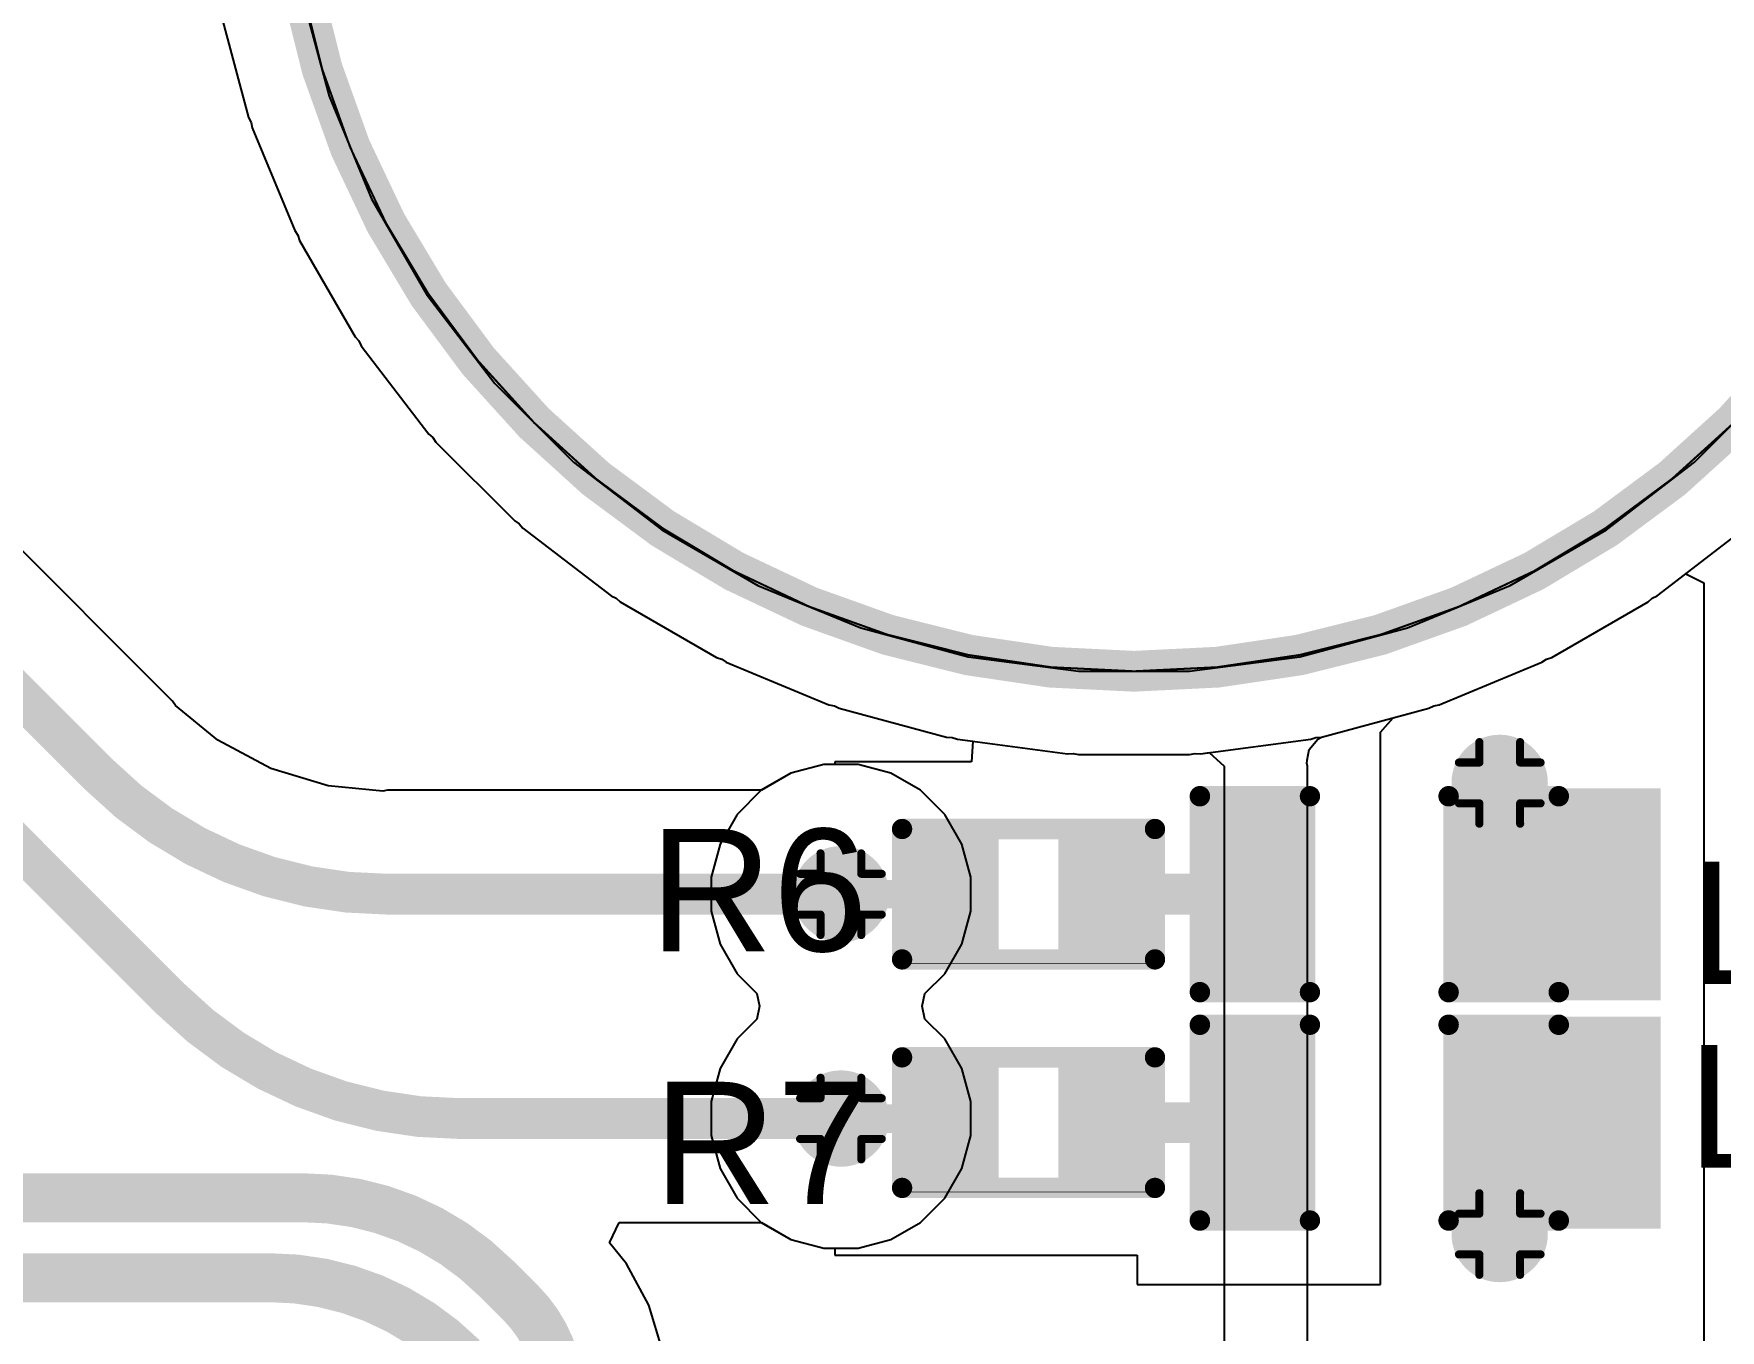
# Model space of a CAD drawing. Header units: inches. Extents: x -5 to 501, y -9 to 81.
# Drawn here: x 85.63 to 96.13, y 10.11 to 18.18 of the extents above; entities that cross this region are included whole.
import ezdxf

# ---------------------------------------------------------------- set-up
doc = ezdxf.new("R2010")
doc.units = ezdxf.units.IN
for name, color, linetype in [('Board Outline', 216, 'Continuous'), ('Bottom Layer', 5, 'Continuous'), ('Drill Drawing', 1, 'Continuous'), ('Ground', 16, 'Continuous'), ('Mechanical 4', 56, 'Continuous'), ('Multi-Layer', 9, 'Continuous'), ('Power', 76, 'Continuous'), ('Top Layer', 1, 'Continuous'), ('Top Overlay', 2, 'Continuous'), ('Top Paste', 8, 'Continuous'), ('Top Solder', 216, 'Continuous'), ('Via Holes', 16, 'Continuous')]:
    doc.layers.add(name, color=color, linetype=linetype)
doc.styles.add('Arial', font='', dxfattribs={"height": 0.2})
doc.styles.get('Arial').set_extended_font_data('Arial')

msp = doc.modelspace()

# ---------------------------------------------------------------- hatches: boundary and pattern name
at = {"layer": 'Bottom Layer'}
h = msp.add_hatch(color=5, dxfattribs=at)
edge = h.paths.add_edge_path()
edge.add_arc((94.755, 13.52), 0.3, 0, 360)
h = msp.add_hatch(color=5, dxfattribs=at)
edge = h.paths.add_edge_path()
edge.add_arc((90.653, 12.827), 0.3, 0, 360)
h = msp.add_hatch(color=5, dxfattribs=at)
edge = h.paths.add_edge_path()
edge.add_arc((90.653, 11.43), 0.3, 0, 360)
h = msp.add_hatch(color=5, dxfattribs=at)
edge = h.paths.add_edge_path()
edge.add_arc((94.755, 10.711), 0.3, 0, 360)
at = {"layer": 'Ground'}
h = msp.add_hatch(color=16, dxfattribs=at)
edge = h.paths.add_edge_path()
edge.add_arc((94.755, 13.52), 0.3, 0, 360)
h = msp.add_hatch(color=16, dxfattribs=at)
edge = h.paths.add_edge_path()
edge.add_arc((90.653, 12.827), 0.3, 0, 360)
h = msp.add_hatch(color=16, dxfattribs=at)
edge = h.paths.add_edge_path()
edge.add_arc((90.653, 11.43), 0.3, 0, 360)
h = msp.add_hatch(color=16, dxfattribs=at)
edge = h.paths.add_edge_path()
edge.add_arc((94.755, 10.711), 0.3, 0, 360)
at = {"layer": 'Power'}
h = msp.add_hatch(color=76, dxfattribs=at)
edge = h.paths.add_edge_path()
edge.add_arc((94.755, 13.52), 0.3, 0, 360)
h = msp.add_hatch(color=76, dxfattribs=at)
edge = h.paths.add_edge_path()
edge.add_arc((90.653, 12.827), 0.3, 0, 360)
h = msp.add_hatch(color=76, dxfattribs=at)
edge = h.paths.add_edge_path()
edge.add_arc((90.653, 11.43), 0.3, 0, 360)
h = msp.add_hatch(color=76, dxfattribs=at)
edge = h.paths.add_edge_path()
edge.add_arc((94.755, 10.711), 0.3, 0, 360)
at = {"layer": 'Top Layer'}
h = msp.add_hatch(color=1, dxfattribs=at)
edge = h.paths.add_edge_path()
edge.add_arc((94.755, 13.52), 0.3, 0, 360)
for points in [[(93.005, 13.327), (93.505, 13.327), (93.505, 12.327), (93.005, 12.327)], [(94.505, 13.327), (95.005, 13.327), (95.005, 12.327), (94.505, 12.327)], [(91.122, 12.509), (91.122, 13.145), (91.58, 13.145), (91.58, 12.509)], [(92.062, 12.509), (92.062, 13.145), (92.519, 13.145), (92.519, 12.509)], [(93.005, 11.905), (93.505, 11.905), (93.505, 10.905), (93.005, 10.905)], [(94.505, 11.905), (95.005, 11.905), (95.005, 10.905), (94.505, 10.905)], [(91.122, 11.087), (91.122, 11.722), (91.58, 11.722), (91.58, 11.087)], [(92.062, 11.087), (92.062, 11.722), (92.519, 11.722), (92.519, 11.087)]]:
    msp.add_hatch(color=1, dxfattribs=at).paths.add_polyline_path(points)
h = msp.add_hatch(color=1, dxfattribs=at)
edge = h.paths.add_edge_path()
edge.add_arc((90.653, 12.827), 0.3, 0, 360)
h = msp.add_hatch(color=1, dxfattribs=at)
edge = h.paths.add_edge_path()
edge.add_arc((90.653, 11.43), 0.3, 0, 360)
h = msp.add_hatch(color=1, dxfattribs=at)
edge = h.paths.add_edge_path()
edge.add_arc((94.755, 10.711), 0.3, 0, 360)
at = {"layer": 'Top Overlay'}
for points in [[(95.123, 12.167), (95.758, 12.167), (95.758, 13.487), (95.123, 13.487)], [(95.123, 10.744), (95.758, 10.744), (95.758, 12.065), (95.123, 12.065)]]:
    msp.add_hatch(color=2, dxfattribs=at).paths.add_polyline_path(points)
at = {"layer": 'Top Paste'}
for points in [[(93.005, 13.327), (93.505, 13.327), (93.505, 12.327), (93.005, 12.327)], [(94.505, 13.327), (95.005, 13.327), (95.005, 12.327), (94.505, 12.327)], [(91.122, 12.509), (91.122, 13.145), (91.58, 13.145), (91.58, 12.509)], [(92.062, 12.509), (92.062, 13.145), (92.519, 13.145), (92.519, 12.509)], [(93.005, 11.905), (93.505, 11.905), (93.505, 10.905), (93.005, 10.905)], [(94.505, 11.905), (95.005, 11.905), (95.005, 10.905), (94.505, 10.905)], [(91.122, 11.087), (91.122, 11.722), (91.58, 11.722), (91.58, 11.087)], [(92.062, 11.087), (92.062, 11.722), (92.519, 11.722), (92.519, 11.087)]]:
    msp.add_hatch(color=8, dxfattribs=at).paths.add_polyline_path(points)
at = {"layer": 'Top Solder'}
for points in [[(92.904, 13.429), (93.607, 13.429), (93.607, 12.225), (92.904, 12.225)], [(94.404, 13.429), (95.107, 13.429), (95.107, 12.225), (94.404, 12.225)], [(91.067, 12.454), (91.067, 13.2), (91.635, 13.2), (91.635, 12.454)], [(92.007, 12.454), (92.007, 13.2), (92.575, 13.2), (92.575, 12.454)], [(92.904, 12.006), (93.607, 12.006), (93.607, 10.803), (92.904, 10.803)], [(94.404, 12.006), (95.107, 12.006), (95.107, 10.803), (94.404, 10.803)], [(91.067, 11.032), (91.067, 11.777), (91.635, 11.777), (91.635, 11.032)], [(92.007, 11.032), (92.007, 11.777), (92.575, 11.777), (92.575, 11.032)]]:
    msp.add_hatch(color=216, dxfattribs=at).paths.add_polyline_path(points)
at = {"layer": 'Via Holes'}
h = msp.add_hatch(color=7, dxfattribs=at)
edge = h.paths.add_edge_path()
edge.add_arc((94.755, 13.52), 0.15, 0, 360)
h = msp.add_hatch(color=7, dxfattribs=at)
edge = h.paths.add_edge_path()
edge.add_arc((90.653, 12.827), 0.15, 0, 360)
h = msp.add_hatch(color=7, dxfattribs=at)
edge = h.paths.add_edge_path()
edge.add_arc((90.653, 11.43), 0.15, 0, 360)
h = msp.add_hatch(color=7, dxfattribs=at)
edge = h.paths.add_edge_path()
edge.add_arc((94.755, 10.711), 0.15, 0, 360)

# ---------------------------------------------------------------- linework, layer by layer
at = {"layer": 'Board Outline'}
msp.add_lwpolyline([(97.761, 19.498, 0.254, 0.254, 1), (87.195, 19.498, 0.254, 0.254, 1)], format="xyseb", close=True, dxfattribs=at)
at = {"layer": 'Bottom Layer'}
for p, q in [((86.785, 18.331), (86.964, 17.663)), ((86.491, 14.029), (82.482, 18.038)), ((86.964, 17.663), (86.979, 17.632)), ((86.979, 17.632), (86.986, 17.598)), ((86.986, 17.598), (87.251, 16.959)), ((87.251, 16.959), (87.27, 16.93)), ((87.27, 16.93), (87.281, 16.898)), ((87.281, 16.898), (87.627, 16.298)), ((87.627, 16.298), (87.65, 16.272)), ((87.65, 16.272), (87.665, 16.242)), ((87.665, 16.242), (88.087, 15.692)), ((88.087, 15.692), (88.112, 15.67)), ((88.112, 15.67), (88.131, 15.641)), ((88.131, 15.641), (88.621, 15.152)), ((88.621, 15.152), (88.649, 15.133)), ((88.649, 15.133), (88.672, 15.107)), ((88.672, 15.107), (89.221, 14.685)), ((95.735, 14.685), (95.914, 14.822)), ((95.914, 14.822), (96.027, 14.766)), ((96.027, 14.766), (96.027, 0.518)), ((89.221, 14.685), (89.252, 14.67)), ((89.252, 14.67), (89.278, 14.648)), ((89.278, 14.648), (89.878, 14.301)), ((95.079, 14.301), (95.679, 14.648)), ((95.679, 14.648), (95.704, 14.67)), ((95.704, 14.67), (95.735, 14.685)), ((89.878, 14.301), (89.91, 14.29)), ((89.91, 14.29), (89.938, 14.271)), ((95.018, 14.271), (95.047, 14.29)), ((95.047, 14.29), (95.079, 14.301)), ((89.938, 14.271), (90.578, 14.006)), ((94.378, 14.006), (95.018, 14.271)), ((86.508, 14.003), (86.491, 14.029)), ((86.773, 13.786), (86.508, 14.003)), ((90.578, 14.006), (90.612, 14)), ((90.612, 14), (90.642, 13.985)), ((90.642, 13.985), (91.311, 13.805)), ((93.645, 13.805), (94.314, 13.985)), ((94.314, 13.985), (94.345, 14)), ((94.345, 14), (94.378, 14.006)), ((87.102, 13.61), (86.773, 13.786)), ((91.311, 13.805), (91.345, 13.803)), ((91.345, 13.803), (91.378, 13.792)), ((91.378, 13.792), (92.064, 13.702)), ((92.892, 13.702), (93.579, 13.792)), ((93.579, 13.792), (93.611, 13.803)), ((93.611, 13.803), (93.645, 13.805)), ((92.064, 13.702), (92.098, 13.704)), ((92.098, 13.704), (92.132, 13.697)), ((92.132, 13.697), (92.824, 13.697)), ((92.824, 13.697), (92.858, 13.704)), ((92.858, 13.704), (92.892, 13.702)), ((87.459, 13.502), (87.102, 13.61)), ((90.341, 13.58), (90.158, 13.474)), ((90.546, 13.635), (90.341, 13.58)), ((90.759, 13.635), (90.546, 13.635)), ((90.964, 13.58), (90.759, 13.635)), ((91.149, 13.474), (90.964, 13.58)), ((87.8, 13.468), (87.459, 13.502)), ((87.83, 13.474), (87.8, 13.468)), ((90.158, 13.474), (87.83, 13.474)), ((91.299, 13.323), (91.149, 13.474)), ((91.406, 13.139), (91.299, 13.323)), ((91.461, 12.933), (91.406, 13.139)), ((91.461, 12.721), (91.461, 12.933)), ((91.406, 12.515), (91.461, 12.721)), ((91.299, 12.331), (91.406, 12.515)), ((91.176, 12.208), (91.299, 12.331)), ((91.159, 12.129), (91.176, 12.208)), ((91.176, 12.049), (91.159, 12.129)), ((91.299, 11.926), (91.176, 12.049)), ((91.406, 11.742), (91.299, 11.926)), ((91.461, 11.536), (91.406, 11.742)), ((91.461, 11.324), (91.461, 11.536)), ((91.406, 11.118), (91.461, 11.324)), ((91.299, 10.934), (91.406, 11.118)), ((91.149, 10.783), (91.299, 10.934)), ((89.212, 10.656), (89.272, 10.783)), ((89.272, 10.783), (90.158, 10.783)), ((90.158, 10.783), (90.341, 10.677)), ((90.964, 10.677), (91.149, 10.783)), ((89.318, 10.526), (89.212, 10.656)), ((90.341, 10.677), (90.546, 10.622)), ((90.546, 10.622), (90.759, 10.622)), ((90.759, 10.622), (90.964, 10.677)), ((89.456, 10.267), (89.318, 10.526)), ((89.542, 9.985), (89.456, 10.267))]:
    msp.add_line(p, q, dxfattribs=at)
for points in [[(82.024, 17.58, 0.254, 0.254, 0), (86.033, 13.571, 0.254, 0.254, 0)], [(81.168, 17.486, 0.254, 0.254, 0), (86.48, 12.174, 0.254, 0.254, 0)], [(87.83, 12.827, 0.254, 0.254, -0.198912), (86.033, 13.571, 0.254, 0.254, 0)], [(87.83, 12.827, 0.254, 0.254, 0), (90.653, 12.827, 0.254, 0.254, 0)], [(88.276, 11.43, 0.254, 0.254, -0.198912), (86.48, 12.174, 0.254, 0.254, 0)], [(88.276, 11.43, 0.254, 0.254, 0), (90.653, 11.43, 0.254, 0.254, 0)], [(73.692, 10.937, 0.305, 0.305, 0), (87.299, 10.937, 0.305, 0.305, 0)], [(87.299, 10.937, 0.305, 0.305, -0.198912), (88.501, 10.439, 0.305, 0.305, 0)], [(73.691, 10.439, 0.305, 0.305, 0), (87.093, 10.439, 0.305, 0.305, 0)], [(87.093, 10.439, 0.305, 0.305, -0.198912), (88.295, 9.942, 0.305, 0.305, 0)], [(88.501, 10.439, 0.305, 0.305, 0), (88.659, 10.282, 0.305, 0.305, 0)], [(88.659, 10.282, 0.305, 0.305, -0.198911), (88.903, 9.692, 0.305, 0.305, 0)]]:
    msp.add_lwpolyline(points, format="xyseb", dxfattribs=at)
for points in [[(85.97, 13.571, 0.127, 0.127, 1), (86.097, 13.571, 0.127, 0.127, 1)], [(85.97, 13.571, 0.127, 0.127, 1), (86.097, 13.571, 0.127, 0.127, 1)], [(87.766, 12.827, 0.127, 0.127, 1), (87.893, 12.827, 0.127, 0.127, 1)], [(87.766, 12.827, 0.127, 0.127, 1), (87.893, 12.827, 0.127, 0.127, 1)], [(90.589, 12.827, 0.127, 0.127, 1), (90.716, 12.827, 0.127, 0.127, 1)], [(86.416, 12.174, 0.127, 0.127, 1), (86.543, 12.174, 0.127, 0.127, 1)], [(86.416, 12.174, 0.127, 0.127, 1), (86.543, 12.174, 0.127, 0.127, 1)], [(88.212, 11.43, 0.127, 0.127, 1), (88.339, 11.43, 0.127, 0.127, 1)], [(88.212, 11.43, 0.127, 0.127, 1), (88.339, 11.43, 0.127, 0.127, 1)], [(90.589, 11.43, 0.127, 0.127, 1), (90.716, 11.43, 0.127, 0.127, 1)], [(87.223, 10.937, 0.152, 0.152, 1), (87.375, 10.937, 0.152, 0.152, 1)], [(87.223, 10.937, 0.152, 0.152, 1), (87.375, 10.937, 0.152, 0.152, 1)], [(87.017, 10.439, 0.152, 0.152, 1), (87.169, 10.439, 0.152, 0.152, 1)], [(87.017, 10.439, 0.152, 0.152, 1), (87.169, 10.439, 0.152, 0.152, 1)], [(88.425, 10.439, 0.152, 0.152, 1), (88.577, 10.439, 0.152, 0.152, 1)], [(88.425, 10.439, 0.152, 0.152, 1), (88.577, 10.439, 0.152, 0.152, 1)], [(88.582, 10.282, 0.152, 0.152, 1), (88.735, 10.282, 0.152, 0.152, 1)], [(88.582, 10.282, 0.152, 0.152, 1), (88.735, 10.282, 0.152, 0.152, 1)]]:
    msp.add_lwpolyline(points, format="xyseb", close=True, dxfattribs=at)
at = {"layer": 'Drill Drawing'}
for points in [[(94.628, 13.647, 0.0508, 0.0508, 0), (94.628, 13.774, 0.0508, 0.0508, 0)], [(94.628, 13.774, 0.0508, 0.0508, 0), (94.882, 13.774, 0.0508, 0.0508, 0)], [(94.882, 13.647, 0.0508, 0.0508, 0), (94.882, 13.774, 0.0508, 0.0508, 0)], [(94.501, 13.393, 0.0508, 0.0508, 0), (94.501, 13.647, 0.0508, 0.0508, 0)], [(94.501, 13.647, 0.0508, 0.0508, 0), (94.628, 13.647, 0.0508, 0.0508, 0)], [(94.882, 13.647, 0.0508, 0.0508, 0), (95.009, 13.647, 0.0508, 0.0508, 0)], [(95.009, 13.393, 0.0508, 0.0508, 0), (95.009, 13.647, 0.0508, 0.0508, 0)], [(94.501, 13.393, 0.0508, 0.0508, 0), (94.628, 13.393, 0.0508, 0.0508, 0)], [(94.628, 13.266, 0.0508, 0.0508, 0), (94.628, 13.393, 0.0508, 0.0508, 0)], [(94.882, 13.393, 0.0508, 0.0508, 0), (95.009, 13.393, 0.0508, 0.0508, 0)], [(94.882, 13.266, 0.0508, 0.0508, 0), (94.882, 13.393, 0.0508, 0.0508, 0)], [(94.628, 13.266, 0.0508, 0.0508, 0), (94.882, 13.266, 0.0508, 0.0508, 0)], [(90.526, 12.954, 0.0508, 0.0508, 0), (90.526, 13.081, 0.0508, 0.0508, 0)], [(90.526, 13.081, 0.0508, 0.0508, 0), (90.78, 13.081, 0.0508, 0.0508, 0)], [(90.78, 12.954, 0.0508, 0.0508, 0), (90.78, 13.081, 0.0508, 0.0508, 0)], [(90.399, 12.7, 0.0508, 0.0508, 0), (90.399, 12.954, 0.0508, 0.0508, 0)], [(90.399, 12.954, 0.0508, 0.0508, 0), (90.526, 12.954, 0.0508, 0.0508, 0)], [(90.78, 12.954, 0.0508, 0.0508, 0), (90.907, 12.954, 0.0508, 0.0508, 0)], [(90.907, 12.7, 0.0508, 0.0508, 0), (90.907, 12.954, 0.0508, 0.0508, 0)], [(90.399, 12.7, 0.0508, 0.0508, 0), (90.526, 12.7, 0.0508, 0.0508, 0)], [(90.526, 12.573, 0.0508, 0.0508, 0), (90.526, 12.7, 0.0508, 0.0508, 0)], [(90.78, 12.7, 0.0508, 0.0508, 0), (90.907, 12.7, 0.0508, 0.0508, 0)], [(90.78, 12.573, 0.0508, 0.0508, 0), (90.78, 12.7, 0.0508, 0.0508, 0)], [(90.526, 12.573, 0.0508, 0.0508, 0), (90.78, 12.573, 0.0508, 0.0508, 0)], [(90.526, 11.557, 0.0508, 0.0508, 0), (90.526, 11.684, 0.0508, 0.0508, 0)], [(90.526, 11.684, 0.0508, 0.0508, 0), (90.78, 11.684, 0.0508, 0.0508, 0)], [(90.78, 11.557, 0.0508, 0.0508, 0), (90.78, 11.684, 0.0508, 0.0508, 0)], [(90.399, 11.303, 0.0508, 0.0508, 0), (90.399, 11.557, 0.0508, 0.0508, 0)], [(90.399, 11.557, 0.0508, 0.0508, 0), (90.526, 11.557, 0.0508, 0.0508, 0)], [(90.78, 11.557, 0.0508, 0.0508, 0), (90.907, 11.557, 0.0508, 0.0508, 0)], [(90.907, 11.303, 0.0508, 0.0508, 0), (90.907, 11.557, 0.0508, 0.0508, 0)], [(90.399, 11.303, 0.0508, 0.0508, 0), (90.526, 11.303, 0.0508, 0.0508, 0)], [(90.526, 11.176, 0.0508, 0.0508, 0), (90.526, 11.303, 0.0508, 0.0508, 0)], [(90.78, 11.303, 0.0508, 0.0508, 0), (90.907, 11.303, 0.0508, 0.0508, 0)], [(90.78, 11.176, 0.0508, 0.0508, 0), (90.78, 11.303, 0.0508, 0.0508, 0)], [(90.526, 11.176, 0.0508, 0.0508, 0), (90.78, 11.176, 0.0508, 0.0508, 0)], [(94.628, 10.838, 0.0508, 0.0508, 0), (94.628, 10.965, 0.0508, 0.0508, 0)], [(94.628, 10.965, 0.0508, 0.0508, 0), (94.882, 10.965, 0.0508, 0.0508, 0)], [(94.882, 10.838, 0.0508, 0.0508, 0), (94.882, 10.965, 0.0508, 0.0508, 0)], [(94.501, 10.584, 0.0508, 0.0508, 0), (94.501, 10.838, 0.0508, 0.0508, 0)], [(94.501, 10.838, 0.0508, 0.0508, 0), (94.628, 10.838, 0.0508, 0.0508, 0)], [(94.882, 10.838, 0.0508, 0.0508, 0), (95.009, 10.838, 0.0508, 0.0508, 0)], [(95.009, 10.584, 0.0508, 0.0508, 0), (95.009, 10.838, 0.0508, 0.0508, 0)], [(94.501, 10.584, 0.0508, 0.0508, 0), (94.628, 10.584, 0.0508, 0.0508, 0)], [(94.628, 10.457, 0.0508, 0.0508, 0), (94.628, 10.584, 0.0508, 0.0508, 0)], [(94.882, 10.584, 0.0508, 0.0508, 0), (95.009, 10.584, 0.0508, 0.0508, 0)], [(94.882, 10.457, 0.0508, 0.0508, 0), (94.882, 10.584, 0.0508, 0.0508, 0)], [(94.628, 10.457, 0.0508, 0.0508, 0), (94.882, 10.457, 0.0508, 0.0508, 0)]]:
    msp.add_lwpolyline(points, format="xyseb", dxfattribs=at)
for points in [[(94.616, 13.774, 0.0254, 0.0254, 1), (94.641, 13.774, 0.0254, 0.0254, 1)], [(94.616, 13.774, 0.0254, 0.0254, 1), (94.641, 13.774, 0.0254, 0.0254, 1)], [(94.87, 13.774, 0.0254, 0.0254, 1), (94.895, 13.774, 0.0254, 0.0254, 1)], [(94.87, 13.774, 0.0254, 0.0254, 1), (94.895, 13.774, 0.0254, 0.0254, 1)], [(94.489, 13.647, 0.0254, 0.0254, 1), (94.514, 13.647, 0.0254, 0.0254, 1)], [(94.489, 13.647, 0.0254, 0.0254, 1), (94.514, 13.647, 0.0254, 0.0254, 1)], [(94.616, 13.647, 0.0254, 0.0254, 1), (94.641, 13.647, 0.0254, 0.0254, 1)], [(94.616, 13.647, 0.0254, 0.0254, 1), (94.641, 13.647, 0.0254, 0.0254, 1)], [(94.87, 13.647, 0.0254, 0.0254, 1), (94.895, 13.647, 0.0254, 0.0254, 1)], [(94.87, 13.647, 0.0254, 0.0254, 1), (94.895, 13.647, 0.0254, 0.0254, 1)], [(94.997, 13.647, 0.0254, 0.0254, 1), (95.022, 13.647, 0.0254, 0.0254, 1)], [(94.997, 13.647, 0.0254, 0.0254, 1), (95.022, 13.647, 0.0254, 0.0254, 1)], [(94.489, 13.393, 0.0254, 0.0254, 1), (94.514, 13.393, 0.0254, 0.0254, 1)], [(94.489, 13.393, 0.0254, 0.0254, 1), (94.514, 13.393, 0.0254, 0.0254, 1)], [(94.616, 13.393, 0.0254, 0.0254, 1), (94.641, 13.393, 0.0254, 0.0254, 1)], [(94.616, 13.393, 0.0254, 0.0254, 1), (94.641, 13.393, 0.0254, 0.0254, 1)], [(94.87, 13.393, 0.0254, 0.0254, 1), (94.895, 13.393, 0.0254, 0.0254, 1)], [(94.87, 13.393, 0.0254, 0.0254, 1), (94.895, 13.393, 0.0254, 0.0254, 1)], [(94.997, 13.393, 0.0254, 0.0254, 1), (95.022, 13.393, 0.0254, 0.0254, 1)], [(94.997, 13.393, 0.0254, 0.0254, 1), (95.022, 13.393, 0.0254, 0.0254, 1)], [(94.616, 13.266, 0.0254, 0.0254, 1), (94.641, 13.266, 0.0254, 0.0254, 1)], [(94.616, 13.266, 0.0254, 0.0254, 1), (94.641, 13.266, 0.0254, 0.0254, 1)], [(94.87, 13.266, 0.0254, 0.0254, 1), (94.895, 13.266, 0.0254, 0.0254, 1)], [(94.87, 13.266, 0.0254, 0.0254, 1), (94.895, 13.266, 0.0254, 0.0254, 1)], [(90.513, 13.081, 0.0254, 0.0254, 1), (90.538, 13.081, 0.0254, 0.0254, 1)], [(90.513, 13.081, 0.0254, 0.0254, 1), (90.538, 13.081, 0.0254, 0.0254, 1)], [(90.767, 13.081, 0.0254, 0.0254, 1), (90.792, 13.081, 0.0254, 0.0254, 1)], [(90.767, 13.081, 0.0254, 0.0254, 1), (90.792, 13.081, 0.0254, 0.0254, 1)], [(90.386, 12.954, 0.0254, 0.0254, 1), (90.411, 12.954, 0.0254, 0.0254, 1)], [(90.386, 12.954, 0.0254, 0.0254, 1), (90.411, 12.954, 0.0254, 0.0254, 1)], [(90.513, 12.954, 0.0254, 0.0254, 1), (90.538, 12.954, 0.0254, 0.0254, 1)], [(90.513, 12.954, 0.0254, 0.0254, 1), (90.538, 12.954, 0.0254, 0.0254, 1)], [(90.767, 12.954, 0.0254, 0.0254, 1), (90.792, 12.954, 0.0254, 0.0254, 1)], [(90.767, 12.954, 0.0254, 0.0254, 1), (90.792, 12.954, 0.0254, 0.0254, 1)], [(90.894, 12.954, 0.0254, 0.0254, 1), (90.919, 12.954, 0.0254, 0.0254, 1)], [(90.894, 12.954, 0.0254, 0.0254, 1), (90.919, 12.954, 0.0254, 0.0254, 1)], [(90.386, 12.7, 0.0254, 0.0254, 1), (90.411, 12.7, 0.0254, 0.0254, 1)], [(90.386, 12.7, 0.0254, 0.0254, 1), (90.411, 12.7, 0.0254, 0.0254, 1)], [(90.513, 12.7, 0.0254, 0.0254, 1), (90.538, 12.7, 0.0254, 0.0254, 1)], [(90.513, 12.7, 0.0254, 0.0254, 1), (90.538, 12.7, 0.0254, 0.0254, 1)], [(90.767, 12.7, 0.0254, 0.0254, 1), (90.792, 12.7, 0.0254, 0.0254, 1)], [(90.767, 12.7, 0.0254, 0.0254, 1), (90.792, 12.7, 0.0254, 0.0254, 1)], [(90.894, 12.7, 0.0254, 0.0254, 1), (90.919, 12.7, 0.0254, 0.0254, 1)], [(90.894, 12.7, 0.0254, 0.0254, 1), (90.919, 12.7, 0.0254, 0.0254, 1)], [(90.513, 12.573, 0.0254, 0.0254, 1), (90.538, 12.573, 0.0254, 0.0254, 1)], [(90.513, 12.573, 0.0254, 0.0254, 1), (90.538, 12.573, 0.0254, 0.0254, 1)], [(90.767, 12.573, 0.0254, 0.0254, 1), (90.792, 12.573, 0.0254, 0.0254, 1)], [(90.767, 12.573, 0.0254, 0.0254, 1), (90.792, 12.573, 0.0254, 0.0254, 1)], [(90.513, 11.684, 0.0254, 0.0254, 1), (90.538, 11.684, 0.0254, 0.0254, 1)], [(90.513, 11.684, 0.0254, 0.0254, 1), (90.538, 11.684, 0.0254, 0.0254, 1)], [(90.767, 11.684, 0.0254, 0.0254, 1), (90.792, 11.684, 0.0254, 0.0254, 1)], [(90.767, 11.684, 0.0254, 0.0254, 1), (90.792, 11.684, 0.0254, 0.0254, 1)], [(90.386, 11.557, 0.0254, 0.0254, 1), (90.411, 11.557, 0.0254, 0.0254, 1)], [(90.386, 11.557, 0.0254, 0.0254, 1), (90.411, 11.557, 0.0254, 0.0254, 1)], [(90.513, 11.557, 0.0254, 0.0254, 1), (90.538, 11.557, 0.0254, 0.0254, 1)], [(90.513, 11.557, 0.0254, 0.0254, 1), (90.538, 11.557, 0.0254, 0.0254, 1)], [(90.767, 11.557, 0.0254, 0.0254, 1), (90.792, 11.557, 0.0254, 0.0254, 1)], [(90.767, 11.557, 0.0254, 0.0254, 1), (90.792, 11.557, 0.0254, 0.0254, 1)], [(90.894, 11.557, 0.0254, 0.0254, 1), (90.919, 11.557, 0.0254, 0.0254, 1)], [(90.894, 11.557, 0.0254, 0.0254, 1), (90.919, 11.557, 0.0254, 0.0254, 1)], [(90.386, 11.303, 0.0254, 0.0254, 1), (90.411, 11.303, 0.0254, 0.0254, 1)], [(90.386, 11.303, 0.0254, 0.0254, 1), (90.411, 11.303, 0.0254, 0.0254, 1)], [(90.513, 11.303, 0.0254, 0.0254, 1), (90.538, 11.303, 0.0254, 0.0254, 1)], [(90.513, 11.303, 0.0254, 0.0254, 1), (90.538, 11.303, 0.0254, 0.0254, 1)], [(90.767, 11.303, 0.0254, 0.0254, 1), (90.792, 11.303, 0.0254, 0.0254, 1)], [(90.767, 11.303, 0.0254, 0.0254, 1), (90.792, 11.303, 0.0254, 0.0254, 1)], [(90.894, 11.303, 0.0254, 0.0254, 1), (90.919, 11.303, 0.0254, 0.0254, 1)], [(90.894, 11.303, 0.0254, 0.0254, 1), (90.919, 11.303, 0.0254, 0.0254, 1)], [(90.513, 11.176, 0.0254, 0.0254, 1), (90.538, 11.176, 0.0254, 0.0254, 1)], [(90.513, 11.176, 0.0254, 0.0254, 1), (90.538, 11.176, 0.0254, 0.0254, 1)], [(90.767, 11.176, 0.0254, 0.0254, 1), (90.792, 11.176, 0.0254, 0.0254, 1)], [(90.767, 11.176, 0.0254, 0.0254, 1), (90.792, 11.176, 0.0254, 0.0254, 1)], [(94.616, 10.965, 0.0254, 0.0254, 1), (94.641, 10.965, 0.0254, 0.0254, 1)], [(94.616, 10.965, 0.0254, 0.0254, 1), (94.641, 10.965, 0.0254, 0.0254, 1)], [(94.87, 10.965, 0.0254, 0.0254, 1), (94.895, 10.965, 0.0254, 0.0254, 1)], [(94.87, 10.965, 0.0254, 0.0254, 1), (94.895, 10.965, 0.0254, 0.0254, 1)], [(94.489, 10.838, 0.0254, 0.0254, 1), (94.514, 10.838, 0.0254, 0.0254, 1)], [(94.489, 10.838, 0.0254, 0.0254, 1), (94.514, 10.838, 0.0254, 0.0254, 1)], [(94.616, 10.838, 0.0254, 0.0254, 1), (94.641, 10.838, 0.0254, 0.0254, 1)], [(94.616, 10.838, 0.0254, 0.0254, 1), (94.641, 10.838, 0.0254, 0.0254, 1)], [(94.87, 10.838, 0.0254, 0.0254, 1), (94.895, 10.838, 0.0254, 0.0254, 1)], [(94.87, 10.838, 0.0254, 0.0254, 1), (94.895, 10.838, 0.0254, 0.0254, 1)], [(94.997, 10.838, 0.0254, 0.0254, 1), (95.022, 10.838, 0.0254, 0.0254, 1)], [(94.997, 10.838, 0.0254, 0.0254, 1), (95.022, 10.838, 0.0254, 0.0254, 1)], [(94.489, 10.584, 0.0254, 0.0254, 1), (94.514, 10.584, 0.0254, 0.0254, 1)], [(94.489, 10.584, 0.0254, 0.0254, 1), (94.514, 10.584, 0.0254, 0.0254, 1)], [(94.616, 10.584, 0.0254, 0.0254, 1), (94.641, 10.584, 0.0254, 0.0254, 1)], [(94.616, 10.584, 0.0254, 0.0254, 1), (94.641, 10.584, 0.0254, 0.0254, 1)], [(94.87, 10.584, 0.0254, 0.0254, 1), (94.895, 10.584, 0.0254, 0.0254, 1)], [(94.87, 10.584, 0.0254, 0.0254, 1), (94.895, 10.584, 0.0254, 0.0254, 1)], [(94.997, 10.584, 0.0254, 0.0254, 1), (95.022, 10.584, 0.0254, 0.0254, 1)], [(94.997, 10.584, 0.0254, 0.0254, 1), (95.022, 10.584, 0.0254, 0.0254, 1)], [(94.616, 10.457, 0.0254, 0.0254, 1), (94.641, 10.457, 0.0254, 0.0254, 1)], [(94.616, 10.457, 0.0254, 0.0254, 1), (94.641, 10.457, 0.0254, 0.0254, 1)], [(94.87, 10.457, 0.0254, 0.0254, 1), (94.895, 10.457, 0.0254, 0.0254, 1)], [(94.87, 10.457, 0.0254, 0.0254, 1), (94.895, 10.457, 0.0254, 0.0254, 1)]]:
    msp.add_lwpolyline(points, format="xyseb", close=True, dxfattribs=at)
at = {"layer": 'Ground'}
for p, q in [((86.785, 18.331), (86.964, 17.663)), ((86.964, 17.663), (86.979, 17.632)), ((86.979, 17.632), (86.986, 17.598)), ((86.986, 17.598), (87.251, 16.959)), ((87.251, 16.959), (87.27, 16.93)), ((87.27, 16.93), (87.281, 16.898)), ((87.281, 16.898), (87.627, 16.298)), ((87.627, 16.298), (87.65, 16.272)), ((87.65, 16.272), (87.665, 16.242)), ((87.665, 16.242), (88.087, 15.692)), ((88.087, 15.692), (88.112, 15.67)), ((88.112, 15.67), (88.131, 15.641)), ((88.131, 15.641), (88.621, 15.152)), ((88.621, 15.152), (88.649, 15.133)), ((88.649, 15.133), (88.672, 15.107)), ((88.672, 15.107), (89.221, 14.685)), ((95.735, 14.685), (95.914, 14.822)), ((95.914, 14.822), (96.027, 14.766)), ((96.027, 14.766), (96.027, 0.518)), ((89.221, 14.685), (89.252, 14.67)), ((89.252, 14.67), (89.278, 14.648)), ((89.278, 14.648), (89.878, 14.301)), ((95.079, 14.301), (95.679, 14.648)), ((95.679, 14.648), (95.704, 14.67)), ((95.704, 14.67), (95.735, 14.685)), ((89.878, 14.301), (89.91, 14.29)), ((89.91, 14.29), (89.938, 14.271)), ((95.018, 14.271), (95.047, 14.29)), ((95.047, 14.29), (95.079, 14.301)), ((89.938, 14.271), (90.578, 14.006)), ((94.378, 14.006), (95.018, 14.271)), ((90.578, 14.006), (90.612, 14)), ((90.612, 14), (90.642, 13.985)), ((90.642, 13.985), (91.311, 13.805)), ((93.645, 13.805), (94.314, 13.985)), ((94.314, 13.985), (94.345, 14)), ((94.345, 14), (94.378, 14.006)), ((91.311, 13.805), (91.345, 13.803)), ((91.345, 13.803), (91.378, 13.792)), ((91.378, 13.792), (92.064, 13.702)), ((92.892, 13.702), (93.579, 13.792)), ((93.579, 13.792), (93.611, 13.803)), ((93.611, 13.803), (93.645, 13.805)), ((92.064, 13.702), (92.098, 13.704)), ((92.098, 13.704), (92.132, 13.697)), ((92.132, 13.697), (92.824, 13.697)), ((92.824, 13.697), (92.858, 13.704)), ((92.858, 13.704), (92.892, 13.702)), ((90.341, 13.58), (90.156, 13.474)), ((90.546, 13.635), (90.341, 13.58)), ((90.759, 13.635), (90.546, 13.635)), ((90.964, 13.58), (90.759, 13.635)), ((91.149, 13.474), (90.964, 13.58)), ((90.156, 13.474), (90.006, 13.323)), ((91.299, 13.323), (91.149, 13.474)), ((90.006, 13.323), (89.9, 13.139)), ((91.406, 13.139), (91.299, 13.323)), ((89.9, 13.139), (89.845, 12.933)), ((91.461, 12.933), (91.406, 13.139)), ((89.845, 12.933), (89.845, 12.721)), ((91.461, 12.721), (91.461, 12.933)), ((89.845, 12.721), (89.9, 12.515)), ((91.406, 12.515), (91.461, 12.721)), ((89.9, 12.515), (90.006, 12.331)), ((91.299, 12.331), (91.406, 12.515)), ((90.006, 12.331), (90.129, 12.208)), ((91.176, 12.208), (91.299, 12.331)), ((90.129, 12.208), (90.146, 12.129)), ((91.159, 12.129), (91.176, 12.208)), ((90.146, 12.129), (90.129, 12.049)), ((91.176, 12.049), (91.159, 12.129)), ((90.129, 12.049), (90.006, 11.926)), ((91.299, 11.926), (91.176, 12.049)), ((90.006, 11.926), (89.9, 11.742)), ((91.406, 11.742), (91.299, 11.926)), ((89.9, 11.742), (89.845, 11.536)), ((91.461, 11.536), (91.406, 11.742)), ((89.845, 11.536), (89.845, 11.324)), ((91.461, 11.324), (91.461, 11.536)), ((89.845, 11.324), (89.9, 11.118)), ((91.406, 11.118), (91.461, 11.324)), ((89.9, 11.118), (90.006, 10.934)), ((91.299, 10.934), (91.406, 11.118)), ((90.006, 10.934), (90.156, 10.783)), ((91.149, 10.783), (91.299, 10.934)), ((90.156, 10.783), (90.341, 10.677)), ((90.964, 10.677), (91.149, 10.783)), ((90.341, 10.677), (90.546, 10.622)), ((90.546, 10.622), (90.759, 10.622)), ((90.759, 10.622), (90.964, 10.677))]:
    msp.add_line(p, q, dxfattribs=at)
at = {"layer": 'Mechanical 4'}
msp.add_lwpolyline([(97.761, 19.498, 0.0127, 0.0127, 1), (87.195, 19.498, 0.0127, 0.0127, 1)], format="xyseb", close=True, dxfattribs=at)
at = {"layer": 'Multi-Layer'}
for p, q in [((87.285, 18.466), (87.465, 17.797)), ((87.465, 17.797), (87.73, 17.157)), ((87.73, 17.157), (88.076, 16.557)), ((88.076, 16.557), (88.498, 16.008)), ((88.498, 16.008), (88.987, 15.518)), ((95.969, 15.518), (96.459, 16.008)), ((88.987, 15.518), (89.537, 15.096)), ((95.42, 15.096), (95.969, 15.518)), ((89.537, 15.096), (90.136, 14.75)), ((94.82, 14.75), (95.42, 15.096)), ((90.136, 14.75), (90.776, 14.485)), ((94.18, 14.485), (94.82, 14.75)), ((90.776, 14.485), (91.445, 14.306)), ((93.511, 14.306), (94.18, 14.485)), ((91.445, 14.306), (92.132, 14.215)), ((92.824, 14.215), (93.511, 14.306)), ((92.132, 14.215), (92.478, 14.215)), ((92.478, 14.215), (92.824, 14.215))]:
    msp.add_line(p, q, dxfattribs=at)
at = {"layer": 'Power'}
for p, q in [((86.785, 18.331), (86.964, 17.663)), ((86.964, 17.663), (86.979, 17.632)), ((86.979, 17.632), (86.986, 17.598)), ((86.986, 17.598), (87.251, 16.959)), ((87.251, 16.959), (87.27, 16.93)), ((87.27, 16.93), (87.281, 16.898)), ((87.281, 16.898), (87.627, 16.298)), ((87.627, 16.298), (87.65, 16.272)), ((87.65, 16.272), (87.665, 16.242)), ((87.665, 16.242), (88.087, 15.692)), ((88.087, 15.692), (88.112, 15.67)), ((88.112, 15.67), (88.131, 15.641)), ((88.131, 15.641), (88.621, 15.152)), ((88.621, 15.152), (88.649, 15.133)), ((88.649, 15.133), (88.672, 15.107)), ((88.672, 15.107), (89.221, 14.685)), ((95.735, 14.685), (95.914, 14.822)), ((95.914, 14.822), (96.027, 14.766)), ((96.027, 14.766), (96.027, 0.518)), ((89.221, 14.685), (89.252, 14.67)), ((89.252, 14.67), (89.278, 14.648)), ((89.278, 14.648), (89.878, 14.301)), ((95.079, 14.301), (95.679, 14.648)), ((95.679, 14.648), (95.704, 14.67)), ((95.704, 14.67), (95.735, 14.685)), ((89.878, 14.301), (89.91, 14.29)), ((89.91, 14.29), (89.938, 14.271)), ((95.018, 14.271), (95.047, 14.29)), ((95.047, 14.29), (95.079, 14.301)), ((89.938, 14.271), (90.578, 14.006)), ((94.378, 14.006), (95.018, 14.271)), ((90.578, 14.006), (90.612, 14)), ((90.612, 14), (90.642, 13.985)), ((90.642, 13.985), (91.311, 13.805)), ((93.645, 13.805), (94.314, 13.985)), ((94.314, 13.985), (94.345, 14)), ((94.345, 14), (94.378, 14.006)), ((91.311, 13.805), (91.345, 13.803)), ((91.345, 13.803), (91.378, 13.792)), ((91.378, 13.792), (92.064, 13.702)), ((93.568, 13.727), (93.623, 13.792)), ((93.623, 13.792), (93.645, 13.805)), ((92.064, 13.702), (92.098, 13.704)), ((92.098, 13.704), (92.132, 13.697)), ((92.132, 13.697), (92.824, 13.697)), ((92.824, 13.697), (92.858, 13.704)), ((92.858, 13.704), (92.892, 13.702)), ((92.892, 13.702), (92.945, 13.709)), ((92.945, 13.709), (93.04, 13.625)), ((93.555, 13.642), (93.557, 13.659)), ((93.556, 13.661), (93.568, 13.727)), ((93.557, 13.659), (93.556, 13.661)), ((90.341, 13.58), (90.156, 13.474)), ((90.546, 13.635), (90.341, 13.58)), ((90.759, 13.635), (90.546, 13.635)), ((90.964, 13.58), (90.759, 13.635)), ((91.149, 13.474), (90.964, 13.58)), ((93.04, 13.625), (93.04, 6.92)), ((93.558, 13.625), (93.555, 13.642)), ((93.558, 8.619), (93.558, 13.625)), ((90.156, 13.474), (90.006, 13.323)), ((91.299, 13.323), (91.149, 13.474)), ((90.006, 13.323), (89.9, 13.139)), ((91.406, 13.139), (91.299, 13.323)), ((89.9, 13.139), (89.845, 12.933)), ((91.461, 12.933), (91.406, 13.139)), ((89.845, 12.933), (89.845, 12.721)), ((91.461, 12.721), (91.461, 12.933)), ((89.845, 12.721), (89.9, 12.515)), ((91.406, 12.515), (91.461, 12.721)), ((89.9, 12.515), (90.006, 12.331)), ((91.299, 12.331), (91.406, 12.515)), ((90.006, 12.331), (90.129, 12.208)), ((91.176, 12.208), (91.299, 12.331)), ((90.129, 12.208), (90.146, 12.129)), ((91.159, 12.129), (91.176, 12.208)), ((90.146, 12.129), (90.129, 12.049)), ((91.176, 12.049), (91.159, 12.129)), ((90.129, 12.049), (90.006, 11.926)), ((91.299, 11.926), (91.176, 12.049)), ((90.006, 11.926), (89.9, 11.742)), ((91.406, 11.742), (91.299, 11.926)), ((89.9, 11.742), (89.845, 11.536)), ((91.461, 11.536), (91.406, 11.742)), ((89.845, 11.536), (89.845, 11.324)), ((91.461, 11.324), (91.461, 11.536)), ((89.845, 11.324), (89.9, 11.118)), ((91.406, 11.118), (91.461, 11.324)), ((89.9, 11.118), (90.006, 10.934)), ((91.299, 10.934), (91.406, 11.118)), ((90.006, 10.934), (90.156, 10.783)), ((91.149, 10.783), (91.299, 10.934)), ((90.156, 10.783), (90.341, 10.677)), ((90.964, 10.677), (91.149, 10.783)), ((90.341, 10.677), (90.546, 10.622)), ((90.546, 10.622), (90.759, 10.622)), ((90.759, 10.622), (90.964, 10.677))]:
    msp.add_line(p, q, dxfattribs=at)
at = {"layer": 'Top Layer'}
for p, q in [((86.785, 18.331), (86.964, 17.663)), ((86.964, 17.663), (86.979, 17.632)), ((86.979, 17.632), (86.986, 17.598)), ((86.986, 17.598), (87.251, 16.959)), ((87.251, 16.959), (87.27, 16.93)), ((87.27, 16.93), (87.281, 16.898)), ((87.281, 16.898), (87.627, 16.298)), ((87.627, 16.298), (87.65, 16.272)), ((87.65, 16.272), (87.665, 16.242)), ((87.665, 16.242), (88.087, 15.692)), ((88.087, 15.692), (88.112, 15.67)), ((88.112, 15.67), (88.131, 15.641)), ((88.131, 15.641), (88.621, 15.152)), ((88.621, 15.152), (88.649, 15.133)), ((88.649, 15.133), (88.672, 15.107)), ((88.672, 15.107), (89.221, 14.685)), ((95.735, 14.685), (96.284, 15.107)), ((89.221, 14.685), (89.252, 14.67)), ((89.252, 14.67), (89.278, 14.648)), ((89.278, 14.648), (89.878, 14.301)), ((95.079, 14.301), (95.679, 14.648)), ((95.679, 14.648), (95.704, 14.67)), ((95.704, 14.67), (95.735, 14.685)), ((89.878, 14.301), (89.91, 14.29)), ((89.91, 14.29), (89.938, 14.271)), ((95.018, 14.271), (95.047, 14.29)), ((95.047, 14.29), (95.079, 14.301)), ((89.938, 14.271), (90.578, 14.006)), ((94.378, 14.006), (95.018, 14.271)), ((90.578, 14.006), (90.612, 14)), ((90.612, 14), (90.642, 13.985)), ((90.642, 13.985), (91.311, 13.805)), ((94.091, 13.925), (94.314, 13.985)), ((94.314, 13.985), (94.345, 14)), ((94.345, 14), (94.378, 14.006)), ((94.013, 13.835), (94.091, 13.925)), ((91.311, 13.805), (91.345, 13.803)), ((91.345, 13.803), (91.378, 13.792)), ((91.378, 13.792), (91.474, 13.78)), ((91.474, 13.78), (91.465, 13.652)), ((94.013, 11.819), (94.013, 13.835)), ((94.013, 13.835), (94.013, 13.835)), ((94.013, 13.835), (94.013, 13.835)), ((90.341, 13.58), (90.156, 13.474)), ((90.546, 13.635), (90.341, 13.58)), ((90.614, 13.635), (90.546, 13.635)), ((91.465, 13.652), (90.614, 13.652)), ((90.614, 13.652), (90.614, 13.635)), ((90.156, 13.474), (90.006, 13.323)), ((90.006, 13.323), (89.9, 13.139)), ((89.9, 13.139), (89.845, 12.933)), ((89.845, 12.933), (89.845, 12.721)), ((89.845, 12.721), (89.9, 12.515)), ((89.9, 12.515), (90.006, 12.331)), ((90.006, 12.331), (90.129, 12.208)), ((90.129, 12.208), (90.146, 12.129)), ((90.146, 12.129), (90.129, 12.049)), ((90.129, 12.049), (90.006, 11.926)), ((90.006, 11.926), (89.9, 11.742)), ((94.013, 10.397), (94.013, 11.819)), ((89.9, 11.742), (89.845, 11.536)), ((89.845, 11.536), (89.845, 11.324)), ((89.845, 11.324), (89.9, 11.118)), ((89.9, 11.118), (90.006, 10.934)), ((90.006, 10.934), (90.156, 10.783)), ((90.156, 10.783), (90.341, 10.677)), ((90.341, 10.677), (90.546, 10.622)), ((90.546, 10.622), (90.614, 10.622)), ((90.614, 10.622), (90.614, 10.579)), ((90.614, 10.579), (92.497, 10.579)), ((92.497, 10.579), (92.497, 10.397)), ((92.497, 10.397), (94.013, 10.397))]:
    msp.add_line(p, q, dxfattribs=at)
for points in [[(94.755, 12.827, 0.389, 0.389, 0), (94.755, 13.52, 0.389, 0.389, 0)], [(92.291, 12.827, 0.254, 0.254, 0), (93.255, 12.827, 0.254, 0.254, 0)], [(90.653, 12.827, 0.178, 0.178, 0), (91.351, 12.827, 0.178, 0.178, 0)], [(94.755, 10.711, 0.389, 0.389, 0), (94.755, 11.405, 0.389, 0.389, 0)], [(90.653, 11.43, 0.178, 0.178, 0), (91.29, 11.43, 0.178, 0.178, 0)], [(91.29, 11.43, 0.178, 0.178, -0.198912), (91.351, 11.405, 0.178, 0.178, 0)], [(92.291, 11.405, 0.254, 0.254, 0), (93.255, 11.405, 0.254, 0.254, 0)]]:
    msp.add_lwpolyline(points, format="xyseb", dxfattribs=at)
for points in [[(94.658, 13.52, 0.195, 0.195, 1), (94.853, 13.52, 0.195, 0.195, 1)], [(92.227, 12.827, 0.127, 0.127, 1), (92.354, 12.827, 0.127, 0.127, 1)], [(93.192, 12.827, 0.127, 0.127, 1), (93.319, 12.827, 0.127, 0.127, 1)], [(94.658, 12.827, 0.195, 0.195, 1), (94.853, 12.827, 0.195, 0.195, 1)], [(90.608, 12.827, 0.0889, 0.0889, 1), (90.697, 12.827, 0.0889, 0.0889, 1)], [(91.307, 12.827, 0.0889, 0.0889, 1), (91.396, 12.827, 0.0889, 0.0889, 1)], [(94.658, 11.405, 0.195, 0.195, 1), (94.853, 11.405, 0.195, 0.195, 1)], [(90.608, 11.43, 0.0889, 0.0889, 1), (90.697, 11.43, 0.0889, 0.0889, 1)], [(91.245, 11.43, 0.0889, 0.0889, 1), (91.334, 11.43, 0.0889, 0.0889, 1)], [(91.245, 11.43, 0.0889, 0.0889, 1), (91.334, 11.43, 0.0889, 0.0889, 1)], [(91.307, 11.405, 0.0889, 0.0889, 1), (91.396, 11.405, 0.0889, 0.0889, 1)], [(92.227, 11.405, 0.127, 0.127, 1), (92.354, 11.405, 0.127, 0.127, 1)], [(93.192, 11.405, 0.127, 0.127, 1), (93.319, 11.405, 0.127, 0.127, 1)], [(94.658, 10.711, 0.195, 0.195, 1), (94.853, 10.711, 0.195, 0.195, 1)]]:
    msp.add_lwpolyline(points, format="xyseb", close=True, dxfattribs=at)
at = {"layer": 'Top Overlay'}
for points in [[(92.888, 13.437, 0.127, 0.127, 0), (93.574, 13.437, 0.127, 0.127, 0)], [(92.888, 12.217, 0.127, 0.127, 0), (92.888, 13.437, 0.127, 0.127, 0)], [(94.437, 13.437, 0.127, 0.127, 0), (95.123, 13.437, 0.127, 0.127, 0)], [(95.123, 12.217, 0.127, 0.127, 0), (95.123, 13.437, 0.127, 0.127, 0)], [(91.034, 13.233, 0.127, 0.127, 0), (92.608, 13.233, 0.127, 0.127, 0)], [(91.034, 12.421, 0.127, 0.127, 0), (91.034, 13.233, 0.127, 0.127, 0)], [(92.608, 12.421, 0.127, 0.127, 0), (92.608, 13.233, 0.127, 0.127, 0)], [(91.034, 12.421, 0.127, 0.127, 0), (92.608, 12.421, 0.127, 0.127, 0)], [(91.008, 12.395, 0.00323, 0.00323, 0), (92.634, 12.395, 0.00323, 0.00323, 0)], [(92.888, 12.217, 0.127, 0.127, 0), (93.574, 12.217, 0.127, 0.127, 0)], [(94.437, 12.217, 0.127, 0.127, 0), (95.123, 12.217, 0.127, 0.127, 0)], [(92.888, 12.014, 0.127, 0.127, 0), (93.574, 12.014, 0.127, 0.127, 0)], [(92.888, 10.795, 0.127, 0.127, 0), (92.888, 12.014, 0.127, 0.127, 0)], [(94.437, 12.014, 0.127, 0.127, 0), (95.123, 12.014, 0.127, 0.127, 0)], [(95.123, 10.795, 0.127, 0.127, 0), (95.123, 12.014, 0.127, 0.127, 0)], [(91.034, 11.811, 0.127, 0.127, 0), (92.608, 11.811, 0.127, 0.127, 0)], [(91.034, 10.998, 0.127, 0.127, 0), (91.034, 11.811, 0.127, 0.127, 0)], [(92.608, 10.998, 0.127, 0.127, 0), (92.608, 11.811, 0.127, 0.127, 0)], [(91.034, 10.998, 0.127, 0.127, 0), (92.608, 10.998, 0.127, 0.127, 0)], [(91.008, 10.973, 0.00323, 0.00323, 0), (92.634, 10.973, 0.00323, 0.00323, 0)], [(92.888, 10.795, 0.127, 0.127, 0), (93.574, 10.795, 0.127, 0.127, 0)], [(94.437, 10.795, 0.127, 0.127, 0), (95.123, 10.795, 0.127, 0.127, 0)]]:
    msp.add_lwpolyline(points, format="xyseb", dxfattribs=at)
for points in [[(92.856, 13.437, 0.0635, 0.0635, 1), (92.92, 13.437, 0.0635, 0.0635, 1)], [(92.856, 13.437, 0.0635, 0.0635, 1), (92.92, 13.437, 0.0635, 0.0635, 1)], [(93.542, 13.437, 0.0635, 0.0635, 1), (93.605, 13.437, 0.0635, 0.0635, 1)], [(94.405, 13.437, 0.0635, 0.0635, 1), (94.469, 13.437, 0.0635, 0.0635, 1)], [(95.091, 13.437, 0.0635, 0.0635, 1), (95.155, 13.437, 0.0635, 0.0635, 1)], [(95.091, 13.437, 0.0635, 0.0635, 1), (95.155, 13.437, 0.0635, 0.0635, 1)], [(91.002, 13.233, 0.0635, 0.0635, 1), (91.065, 13.233, 0.0635, 0.0635, 1)], [(91.002, 13.233, 0.0635, 0.0635, 1), (91.065, 13.233, 0.0635, 0.0635, 1)], [(92.577, 13.233, 0.0635, 0.0635, 1), (92.64, 13.233, 0.0635, 0.0635, 1)], [(92.577, 13.233, 0.0635, 0.0635, 1), (92.64, 13.233, 0.0635, 0.0635, 1)], [(91.002, 12.421, 0.0635, 0.0635, 1), (91.065, 12.421, 0.0635, 0.0635, 1)], [(91.002, 12.421, 0.0635, 0.0635, 1), (91.065, 12.421, 0.0635, 0.0635, 1)], [(91.007, 12.395, 0.00161, 0.00161, 1), (91.009, 12.395, 0.00161, 0.00161, 1)], [(92.577, 12.421, 0.0635, 0.0635, 1), (92.64, 12.421, 0.0635, 0.0635, 1)], [(92.577, 12.421, 0.0635, 0.0635, 1), (92.64, 12.421, 0.0635, 0.0635, 1)], [(92.633, 12.395, 0.00161, 0.00161, 1), (92.635, 12.395, 0.00161, 0.00161, 1)], [(92.856, 12.217, 0.0635, 0.0635, 1), (92.92, 12.217, 0.0635, 0.0635, 1)], [(92.856, 12.217, 0.0635, 0.0635, 1), (92.92, 12.217, 0.0635, 0.0635, 1)], [(93.542, 12.217, 0.0635, 0.0635, 1), (93.605, 12.217, 0.0635, 0.0635, 1)], [(94.405, 12.217, 0.0635, 0.0635, 1), (94.469, 12.217, 0.0635, 0.0635, 1)], [(95.091, 12.217, 0.0635, 0.0635, 1), (95.155, 12.217, 0.0635, 0.0635, 1)], [(95.091, 12.217, 0.0635, 0.0635, 1), (95.155, 12.217, 0.0635, 0.0635, 1)], [(92.856, 12.014, 0.0635, 0.0635, 1), (92.92, 12.014, 0.0635, 0.0635, 1)], [(92.856, 12.014, 0.0635, 0.0635, 1), (92.92, 12.014, 0.0635, 0.0635, 1)], [(93.542, 12.014, 0.0635, 0.0635, 1), (93.605, 12.014, 0.0635, 0.0635, 1)], [(94.405, 12.014, 0.0635, 0.0635, 1), (94.469, 12.014, 0.0635, 0.0635, 1)], [(95.091, 12.014, 0.0635, 0.0635, 1), (95.155, 12.014, 0.0635, 0.0635, 1)], [(95.091, 12.014, 0.0635, 0.0635, 1), (95.155, 12.014, 0.0635, 0.0635, 1)], [(91.002, 11.811, 0.0635, 0.0635, 1), (91.065, 11.811, 0.0635, 0.0635, 1)], [(91.002, 11.811, 0.0635, 0.0635, 1), (91.065, 11.811, 0.0635, 0.0635, 1)], [(92.577, 11.811, 0.0635, 0.0635, 1), (92.64, 11.811, 0.0635, 0.0635, 1)], [(92.577, 11.811, 0.0635, 0.0635, 1), (92.64, 11.811, 0.0635, 0.0635, 1)], [(91.002, 10.998, 0.0635, 0.0635, 1), (91.065, 10.998, 0.0635, 0.0635, 1)], [(91.002, 10.998, 0.0635, 0.0635, 1), (91.065, 10.998, 0.0635, 0.0635, 1)], [(92.577, 10.998, 0.0635, 0.0635, 1), (92.64, 10.998, 0.0635, 0.0635, 1)], [(92.577, 10.998, 0.0635, 0.0635, 1), (92.64, 10.998, 0.0635, 0.0635, 1)], [(91.007, 10.973, 0.00161, 0.00161, 1), (91.009, 10.973, 0.00161, 0.00161, 1)], [(92.633, 10.973, 0.00161, 0.00161, 1), (92.635, 10.973, 0.00161, 0.00161, 1)], [(92.856, 10.795, 0.0635, 0.0635, 1), (92.92, 10.795, 0.0635, 0.0635, 1)], [(92.856, 10.795, 0.0635, 0.0635, 1), (92.92, 10.795, 0.0635, 0.0635, 1)], [(93.542, 10.795, 0.0635, 0.0635, 1), (93.605, 10.795, 0.0635, 0.0635, 1)], [(94.405, 10.795, 0.0635, 0.0635, 1), (94.469, 10.795, 0.0635, 0.0635, 1)], [(95.091, 10.795, 0.0635, 0.0635, 1), (95.155, 10.795, 0.0635, 0.0635, 1)], [(95.091, 10.795, 0.0635, 0.0635, 1), (95.155, 10.795, 0.0635, 0.0635, 1)]]:
    msp.add_lwpolyline(points, format="xyseb", close=True, dxfattribs=at)

# ---------------------------------------------------------------- texts
at = {"layer": 'Top Overlay', "style": 'Arial'}
for s, p in [('R6', (89.459, 12.472)), ('LED1', (95.936, 12.268)), ('LED2', (95.923, 11.125)), ('R7', (89.484, 10.897))]:
    msp.add_text(s, height=0.762, dxfattribs=at).set_placement(p)

doc.saveas('drawing.dxf')
